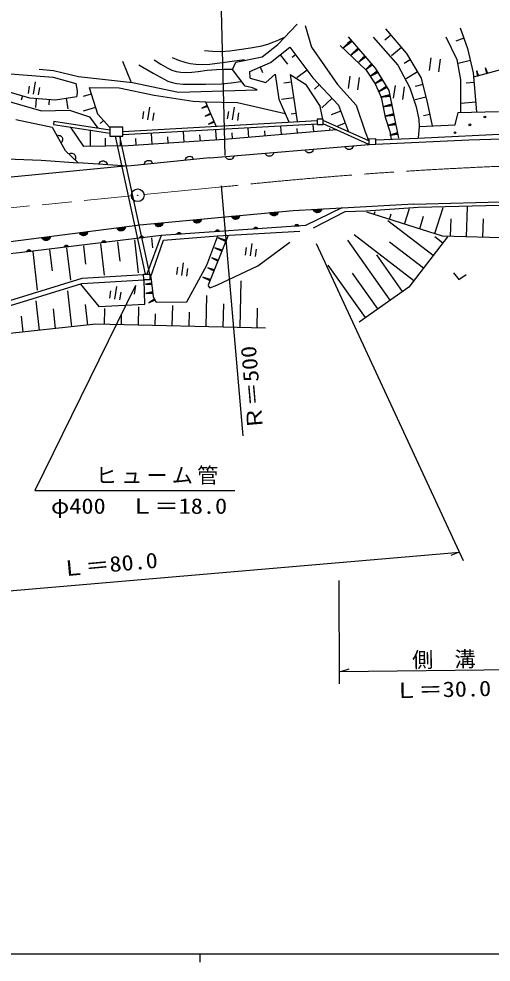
# Model space of a CAD drawing. Units: millimetres, scale not verified. Extents: x 40000 to 680000, y 20000 to 380000.
# Drawn here: x 246602 to 302450, y 204000 to 315652 of the extents above; entities that cross this region are included whole.
import ezdxf
from ezdxf.enums import TextEntityAlignment as Align

# ---------------------------------------------------------------- set-up
doc = ezdxf.new("R2010")
doc.units = ezdxf.units.MM
doc.header["$LTSCALE"] = 1000
doc.linetypes.add('CHAIN', pattern=[18.5, 12, -1.5, 3.5, -1.5])
for name, color, linetype, lineweight in [('M-BGD', 7, 'Continuous', 25), ('M-BMK', 2, 'CHAIN', 13), ('M-TTL-BAND', 7, 'Continuous', 25)]:
    doc.layers.add(name, color=color, linetype=linetype, lineweight=lineweight)
doc.styles.add('ＭＳ ゴシック', font='')
doc.styles.get('ＭＳ ゴシック').set_extended_font_data('MS Gothic')

# ---------------------------------------------------------------- blocks, each defined once
blk = doc.blocks.new('BUHIN1')
at = {"color": 7, "linetype": 'Continuous', "lineweight": 25}
for radius in [746, 22.5]:
    blk.add_circle((0, 0), radius, dxfattribs=at)
blk = doc.blocks.new('BUHIN3')
at = {"color": 7, "linetype": 'Continuous', "lineweight": 25}
for p, q in [((-453, 598), (453, -598)), ((386, 485), (929, -233)), ((-571, -240), (-28, -957))]:
    blk.add_line(p, q, dxfattribs=at)
blk = doc.blocks.new('BUHIN5')
at = {"color": 7, "linetype": 'Continuous', "lineweight": 25}
blk.add_lwpolyline([(-813, -169), (213, -281), (383, 737)], dxfattribs=at)
blk = doc.blocks.new('BUHIN7')
at = {"color": 7, "linetype": 'Continuous', "lineweight": 25}
for p, q in [((339, 338), (-240, -414)), ((-176, -433), (374, 280)), ((400, 212), (-102, -439)), ((-25, -442), (419, 135)), ((432, 49), (63, -430)), ((184, -375), (411, -80))]:
    blk.add_line(p, q, dxfattribs=at)
blk.add_lwpolyline([(305, 396), (372, 294), (414, 189), (442, 45), (422, -79), (380, -195), (285, -318), (184, -388), (69, -438), (-77, -449), (-191, -437), (-305, -396)], close=True, dxfattribs=at)
blk = doc.blocks.new('BUHIN8')
at = {"color": 7, "linetype": 'Continuous', "lineweight": 25}
for p, q in [((350, 327), (-254, -406)), ((-190, -427), (383, 268)), ((407, 199), (-116, -436)), ((-39, -441), (424, 121)), ((434, 35), (49, -432)), ((172, -381), (409, -94))]:
    blk.add_line(p, q, dxfattribs=at)
blk.add_lwpolyline([(318, 386), (381, 282), (420, 175), (443, 30), (419, -93), (373, -207), (275, -327), (171, -394), (55, -440), (-92, -446), (-206, -430), (-318, -386)], close=True, dxfattribs=at)
blk = doc.blocks.new('BUHIN11')
at = {"color": 7, "linetype": 'Continuous', "lineweight": 25}
for p, q in [((-216, -23), (-30, 215)), ((14, 221), (-210, -66)), ((-91, 188), (-205, 42)), ((-201, -105), (53, 219)), ((89, 216), (-188, -139)), ((-171, -168), (122, 206))]:
    blk.add_line(p, q, dxfattribs=at)
blk.add_lwpolyline([(-154, -197), (-187, -146), (-208, -93), (-221, -21), (-211, 41), (-189, 99), (-141, 160), (-90, 195), (-33, 219), (40, 224), (97, 218), (154, 197)], close=True, dxfattribs=at)
blk = doc.blocks.new('BUHIN12')
at = {"color": 7, "linetype": 'Continuous', "lineweight": 25}
for p, q in [((-217, -12), (-19, 217)), ((25, 220), (-213, -55)), ((-206, -94), (64, 216)), ((-81, 193), (-203, 52)), ((100, 211), (-195, -129)), ((-179, -159), (132, 200))]:
    blk.add_line(p, q, dxfattribs=at)
blk.add_lwpolyline([(-164, -189), (-194, -136), (-212, -82), (-222, -10), (-208, 52), (-184, 108), (-133, 167), (-81, 199), (-22, 221), (52, 222), (108, 212), (164, 189)], close=True, dxfattribs=at)
blk = doc.blocks.new('BUHIN32')
at = {"color": 7, "linetype": 'Continuous', "lineweight": 25}
blk.add_lwpolyline([(-316, -388), (-380, -284), (-417, -176), (-443, -33), (-420, 90), (-373, 203), (-275, 324), (-174, 393), (-58, 440), (89, 446), (203, 431), (316, 388)], dxfattribs=at)
blk = doc.blocks.new('BUHIN33')
at = {"color": 7, "linetype": 'Continuous', "lineweight": 25}
blk.add_lwpolyline([(322, 382), (384, 278), (420, 169), (443, 25), (418, -97), (369, -210), (269, -328), (167, -396), (50, -441), (-97, -445), (-210, -428), (-322, -382)], dxfattribs=at)
blk = doc.blocks.new('BUHIN72')
at = {"color": 7, "linetype": 'Continuous', "lineweight": 25}
for p, q in [((-913, 249), (-8, -947)), ((910, -252), (5, 944))]:
    blk.add_line(p, q, dxfattribs=at)
blk = doc.blocks.new('BUHIN90')
at = {"color": 7, "linetype": 'Continuous', "lineweight": 25}
for p, q in [((399, 170), (-333, -142)), ((-152, -45), (392, 187)), ((-138, -78), (407, 154)), ((385, 203), (36, 54)), ((412, 141), (62, -8)), ((217, 151), (378, 220)), ((258, 54), (420, 123))]:
    blk.add_line(p, q, dxfattribs=at)
blk.add_lwpolyline([(387, 241), (-414, -177), (441, 112)], close=True, dxfattribs=at)
blk = doc.blocks.new('BUHIN91')
at = {"color": 7, "linetype": 'Continuous', "lineweight": 25}
for p, q in [((355, 151), (-296, -126)), ((-135, -40), (349, 166)), ((-123, -70), (361, 137)), ((343, 181), (32, 48)), ((366, 126), (55, -7)), ((193, 134), (336, 196)), ((230, 48), (373, 109))]:
    blk.add_line(p, q, dxfattribs=at)
blk.add_lwpolyline([(344, 214), (-368, -157), (392, 100)], close=True, dxfattribs=at)
blk = doc.blocks.new('BUHIN96')
at = {"color": 7, "linetype": 'Continuous', "lineweight": 25}
for p, q in [((125, 314), (-105, -262)), ((-59, -109), (112, 319)), ((-33, -119), (138, 308)), ((99, 324), (-10, 49)), ((36, 202), (86, 329)), ((148, 304), (38, 30)), ((112, 172), (163, 299))]:
    blk.add_line(p, q, dxfattribs=at)
blk.add_lwpolyline([(80, 345), (-130, -325), (180, 305)], close=True, dxfattribs=at)
blk = doc.blocks.new('BUHIN101')
at = {"color": 7, "linetype": 'Continuous', "lineweight": 25}
for p, q in [((113, 469), (-94, -391)), ((-60, -165), (93, 474)), ((74, 478), (-25, 68)), ((-21, -175), (132, 464)), ((9, 294), (55, 483)), ((147, 461), (48, 50)), ((123, 266), (169, 456))]:
    blk.add_line(p, q, dxfattribs=at)
blk.add_lwpolyline([(42, 504), (-117, -486), (192, 468)], close=True, dxfattribs=at)
blk = doc.blocks.new('BUHIN102')
at = {"color": 7, "linetype": 'Continuous', "lineweight": 25}
for p, q in [((293, 442), (-245, -369)), ((-125, -148), (275, 455)), ((-88, -173), (312, 430)), ((257, 467), (0, 79)), ((325, 421), (69, 34)), ((120, 300), (238, 479)), ((227, 229), (346, 407))]:
    blk.add_line(p, q, dxfattribs=at)
blk.add_lwpolyline([(233, 506), (-304, -458), (375, 411)], close=True, dxfattribs=at)
blk = doc.blocks.new('BUHIN103')
at = {"color": 7, "linetype": 'Continuous', "lineweight": 25}
for p, q in [((267, 402), (-222, -335)), ((-113, -135), (250, 413)), ((-80, -157), (283, 391)), ((233, 424), (0, 72)), ((296, 383), (62, 31)), ((109, 273), (217, 435)), ((207, 208), (315, 370))]:
    blk.add_line(p, q, dxfattribs=at)
blk.add_lwpolyline([(212, 460), (-276, -417), (341, 374)], close=True, dxfattribs=at)

msp = doc.modelspace()

# ---------------------------------------------------------------- linework, layer by layer
at = {"layer": 'M-BGD'}
for p, q in [((270326, 325221), (270944, 299498)), ((277208, 312633), (279503, 315030)), ((280478, 314847), (281209, 312288)), ((289948, 314460), (292460, 311534)), ((298795, 314571), (299670, 312131)), ((275380, 311151), (277208, 312633)), ((285934, 313058), (285062, 312307)), ((285269, 312520), (285917, 313078)), ((285303, 312481), (285951, 313038)), ((285900, 313097), (285483, 312739)), ((285542, 313530), (288743, 309813)), ((285963, 313024), (285547, 312665)), ((285691, 312952), (285883, 313117)), ((285790, 312836), (285982, 313001)), ((288499, 313490), (291430, 310183)), ((290576, 313728), (289882, 313132)), ((297091, 313514), (298413, 310829)), ((299233, 313351), (298267, 313005)), ((276359, 310501), (278631, 312291)), ((278631, 312291), (281378, 308677)), ((281209, 312288), (284268, 307901)), ((284583, 312497), (287670, 309594)), ((286715, 312113), (285977, 311477)), ((286153, 311657), (286701, 312129)), ((286181, 311624), (286730, 312096)), ((286686, 312146), (286334, 311843)), ((286740, 312083), (286388, 311780)), ((286510, 312023), (286672, 312163)), ((286594, 311925), (286756, 312065)), ((291832, 312265), (290684, 311279)), ((292460, 311534), (294181, 308643)), ((299670, 312131), (300321, 309283)), ((271846, 309648), (272272, 310541)), ((272272, 310541), (275380, 311151)), ((273897, 309426), (276359, 310501)), ((277495, 311396), (278359, 310299)), ((279318, 311388), (278914, 311080)), ((287533, 311199), (286863, 310621)), ((287022, 310785), (287520, 311214)), ((287048, 310755), (287546, 311184)), ((287507, 311229), (287187, 310953)), ((287556, 311172), (287236, 310897)), ((287347, 311117), (287494, 311244)), ((287423, 311028), (287571, 311155)), ((292891, 310811), (292157, 310374)), ((298413, 310829), (298840, 308450)), ((299995, 310707), (298569, 310381)), ((248985, 309707), (250716, 309530)), ((250716, 309530), (253644, 308820)), ((273349, 307677), (271846, 309648)), ((273944, 308649), (273897, 309426)), ((275138, 309968), (275429, 309301)), ((280691, 309581), (279479, 308660)), ((287670, 309594), (288754, 307959)), ((288338, 310273), (287734, 309753)), ((287878, 309900), (288326, 310287)), ((287901, 309873), (288349, 310259)), ((288314, 310300), (288026, 310052)), ((288358, 310249), (288070, 310001)), ((288169, 310199), (288302, 310314)), ((288238, 310119), (288371, 310234)), ((288743, 309813), (290361, 307163)), ((291430, 310183), (292840, 307496)), ((293751, 309366), (292393, 308557)), ((300321, 309283), (300727, 304646)), ((303554, 309629), (300367, 308751)), ((300903, 308927), (300762, 309439)), ((300787, 309304), (300891, 308924)), ((300810, 309310), (300915, 308930)), ((301963, 309209), (301799, 309806)), ((301827, 309649), (301950, 309205)), ((301854, 309656), (301977, 309212)), ((301940, 309202), (301861, 309487)), ((301888, 309329), (301924, 309198)), ((301990, 309216), (301912, 309501)), ((301967, 309351), (302004, 309220)), ((243809, 309266), (250663, 308768)), ((250663, 308768), (253326, 308007)), ((253644, 308820), (260034, 308110)), ((273944, 308649), (275798, 308102)), ((275798, 308102), (276916, 309101)), ((276916, 309101), (277344, 306153)), ((278831, 308161), (277924, 308027)), ((278698, 309053), (279519, 303514)), ((278698, 309053), (280490, 307905)), ((281378, 308677), (284406, 305442)), ((294181, 308643), (294939, 305614)), ((298840, 308450), (298821, 304589)), ((300883, 308921), (300815, 309166)), ((300839, 309031), (300870, 308918)), ((300926, 308933), (300859, 309178)), ((300907, 309049), (300938, 308937)), ((242667, 307813), (247857, 306295)), ((253326, 308007), (253493, 307151)), ((253493, 307151), (253444, 306465)), ((254919, 307532), (258462, 307508)), ((254919, 307532), (255894, 304393)), ((258462, 307508), (262611, 306604)), ((260034, 308110), (265491, 306956)), ((265491, 306956), (274765, 307267)), ((274242, 307495), (273349, 307677)), ((274765, 307267), (274242, 307495)), ((280490, 307905), (282247, 305298)), ((282135, 307868), (281579, 307348)), ((284268, 307901), (286481, 305452)), ((288754, 307959), (289449, 306384)), ((290361, 307163), (291497, 301518)), ((292840, 307496), (293591, 305222)), ((294371, 307886), (293481, 307663)), ((300422, 308124), (299516, 308045)), ((241956, 306899), (249277, 304747)), ((247017, 306541), (246869, 306033)), ((247857, 306295), (250948, 306081)), ((248630, 306242), (248556, 305173)), ((250176, 306135), (250129, 305459)), ((250948, 306081), (253444, 306465)), ((252185, 306272), (252378, 305016)), ((255163, 306747), (254221, 306454)), ((262611, 306604), (267200, 305891)), ((277344, 306153), (278533, 303466)), ((279106, 306302), (277672, 306090)), ((283649, 306251), (282441, 305119)), ((289449, 306384), (289919, 304013)), ((294749, 306371), (293484, 306055)), ((249277, 304747), (252576, 304836)), ((252576, 304836), (254957, 304059)), ((255651, 305178), (254223, 304734)), ((267200, 305891), (268698, 305820)), ((268684, 305820), (269889, 302998)), ((268698, 305820), (272455, 305748)), ((272455, 305748), (278104, 304435)), ((282560, 303790), (282247, 305298)), ((284406, 305442), (285585, 302285)), ((286481, 305452), (287542, 302283)), ((293591, 305222), (293892, 303738)), ((294939, 305614), (295467, 302972)), ((300626, 305806), (298887, 305653)), ((246258, 303725), (250545, 302832)), ((254957, 304059), (255936, 302724)), ((255894, 304393), (257360, 302780)), ((279381, 304444), (278805, 304358)), ((281866, 303790), (281866, 303136)), ((282589, 303790), (281866, 303790)), ((282589, 303136), (282589, 303790)), ((284673, 304728), (283519, 304296)), ((289919, 304013), (290471, 302316)), ((293892, 303738), (293948, 302873)), ((295197, 304323), (294450, 304174)), ((298195, 303118), (298570, 304583)), ((298570, 304583), (303306, 304696)), ((252128, 300026), (250567, 302796)), ((250721, 303550), (250710, 303167)), ((250710, 303167), (257360, 302113)), ((250721, 303550), (257360, 302498)), ((252655, 302858), (254231, 300555)), ((256608, 303608), (256217, 303254)), ((257360, 302826), (257360, 301759)), ((258909, 302826), (257360, 302826)), ((258909, 302330), (281866, 303612)), ((258909, 301956), (281866, 303237)), ((258909, 301759), (258909, 302826)), ((273800, 301624), (273709, 302703)), ((277646, 301948), (277564, 302915)), ((279569, 302111), (279522, 302657)), ((281491, 302273), (281419, 303127)), ((281866, 303136), (282589, 303136)), ((288000, 301197), (282589, 303636)), ((287993, 300793), (282589, 303230)), ((283414, 302435), (283394, 302672)), ((285207, 303299), (284271, 302950)), ((293948, 302873), (293835, 301558)), ((293967, 302892), (298195, 303118)), ((255078, 300566), (255053, 302500)), ((256856, 300589), (256844, 301533)), ((257360, 301759), (258909, 301759)), ((258000, 301759), (261542, 285424)), ((258511, 301759), (262050, 285438)), ((258634, 300612), (258621, 301647)), ((260473, 300686), (260421, 301473)), ((262372, 300813), (262286, 302097)), ((264271, 300939), (264220, 301693)), ((266169, 301065), (266087, 302296)), ((268068, 301191), (268020, 301914)), ((269967, 301317), (269889, 302495)), ((284204, 302502), (270916, 301380)), ((271878, 301462), (271820, 302143)), ((275723, 301786), (275671, 302400)), ((287542, 302283), (288000, 301182)), ((288805, 301332), (293802, 301521)), ((290471, 302316), (290620, 301400)), ((291356, 302077), (290575, 301920)), ((290773, 301978), (291353, 302095)), ((290780, 301943), (291360, 302060)), ((291349, 302112), (290976, 302037)), ((291362, 302046), (290990, 301971)), ((291174, 302096), (291346, 302130)), ((291194, 301992), (291366, 302026)), ((293802, 301521), (305018, 302092)), ((299811, 301314), (309629, 301622)), ((259524, 300623), (254231, 300555)), ((270916, 301380), (259524, 300623)), ((269190, 299212), (288003, 300794)), ((288804, 301436), (287997, 301429)), ((287997, 301429), (288003, 300799)), ((288014, 300796), (288821, 300803)), ((288809, 300807), (288804, 301436)), ((288809, 300802), (299811, 301314)), ((253610, 298603), (252128, 300026)), ((210354, 293468), (259096, 298257)), ((244087, 299129), (249236, 298917)), ((249236, 298917), (253602, 298614)), ((259500, 298232), (253610, 298603)), ((269190, 299212), (259500, 298232)), ((270515, 295887), (273097, 266305)), ((284816, 293287), (293322, 293742)), ((293292, 293727), (313703, 294264)), ((293806, 293362), (313714, 293877)), ((260902, 291260), (279039, 292978)), ((279039, 292978), (284801, 293281)), ((284806, 293282), (280494, 291182)), ((282397, 293092), (281449, 293042)), ((281463, 290925), (285206, 292853)), ((281477, 292981), (282376, 293029)), ((282342, 292964), (281520, 292921)), ((281568, 292861), (282295, 292899)), ((282238, 292834), (281634, 292802)), ((281755, 292746), (282127, 292765)), ((285206, 292853), (287616, 292938)), ((287616, 292938), (293806, 293362)), ((296685, 289947), (287739, 292768)), ((288633, 292486), (288749, 292852)), ((290423, 291921), (290630, 292581)), ((292212, 291357), (292789, 293189)), ((295791, 290229), (296770, 293334)), ((299555, 289854), (299669, 293407)), ((295584, 287628), (290216, 291763)), ((294001, 290793), (294472, 292287)), ((297642, 289916), (297708, 291982)), ((301467, 289793), (301538, 291991)), ((243175, 288985), (260902, 291260)), ((280494, 291182), (263420, 289996)), ((270103, 289971), (279814, 290540)), ((263420, 289996), (246634, 287974)), ((258258, 289264), (258524, 286973)), ((260262, 289497), (260718, 285578)), ((263421, 289996), (261752, 285430)), ((262176, 285038), (263689, 289451)), ((262267, 289731), (262405, 288544)), ((263689, 289451), (270103, 289971)), ((268811, 286488), (270119, 289971)), ((271327, 289942), (268988, 284148)), ((271096, 289361), (270276, 289693)), ((270479, 289589), (271089, 289343)), ((270494, 289626), (271104, 289380)), ((271083, 289329), (270692, 289487)), ((271111, 289398), (270720, 289557)), ((270894, 289381), (271075, 289308)), ((270938, 289490), (271119, 289417)), ((274856, 286420), (278638, 289203)), ((290521, 282355), (285494, 289468)), ((293292, 284653), (286258, 290072)), ((294438, 286140), (290440, 289220)), ((297302, 289859), (292719, 283909)), ((296730, 289115), (295791, 289838)), ((306249, 289638), (296685, 289947)), ((248234, 288099), (248763, 283544)), ((250238, 288332), (250531, 285812)), ((252243, 288565), (252690, 284718)), ((254248, 288798), (254500, 286627)), ((256253, 289031), (256685, 285312)), ((299197, 251486), (281790, 289022)), ((246634, 287974), (201269, 282869)), ((291986, 283391), (288936, 287706)), ((266447, 282170), (268811, 286488)), ((269997, 284144), (274856, 286420)), ((287590, 280284), (283189, 286511)), ((245534, 282327), (254101, 284968)), ((254031, 284319), (261367, 284752)), ((254101, 284968), (261348, 285412)), ((261348, 285419), (262086, 285439)), ((261367, 284751), (261348, 285419)), ((262105, 284772), (261367, 284751)), ((261483, 281878), (261413, 284741)), ((262086, 285439), (262105, 284772)), ((262193, 285088), (262491, 282738)), ((289055, 281320), (286073, 285539)), ((241307, 280385), (254031, 284319)), ((260402, 284105), (248499, 259833)), ((253908, 284252), (256072, 281599)), ((260402, 284105), (260220, 283080)), ((262256, 284317), (261641, 284239)), ((261798, 284273), (262254, 284331)), ((261801, 284245), (262258, 284303)), ((262252, 284345), (261959, 284308)), ((262259, 284293), (261966, 284256)), ((262115, 284342), (262251, 284359)), ((262126, 284260), (262261, 284277)), ((268964, 284076), (269183, 283821)), ((269183, 283821), (269997, 284144)), ((272773, 279126), (272896, 284647)), ((292719, 283909), (286857, 279766)), ((252851, 279195), (252389, 283443)), ((262396, 283262), (261693, 283173)), ((261872, 283212), (262394, 283278)), ((261876, 283180), (262398, 283246)), ((262392, 283294), (262056, 283251)), ((262399, 283234), (262064, 283192)), ((262235, 283290), (262390, 283310)), ((262247, 283197), (262402, 283216)), ((262491, 282738), (262838, 282107)), ((268758, 279215), (268841, 282914)), ((249035, 278779), (248653, 282290)), ((254759, 279402), (254494, 281836)), ((256072, 281599), (261483, 281878)), ((256716, 279483), (256758, 281380)), ((260730, 279394), (260778, 281557)), ((262670, 282425), (262050, 282084)), ((262202, 282186), (262663, 282439)), ((262217, 282158), (262678, 282411)), ((262655, 282453), (262359, 282291)), ((262684, 282401), (262388, 282238)), ((262510, 282392), (262647, 282468)), ((262556, 282310), (262692, 282385)), ((262822, 282107), (266447, 282170)), ((264744, 279305), (264798, 281734)), ((270766, 279171), (270827, 281937)), ((274780, 279081), (274832, 281416)), ((247128, 278572), (246922, 280457)), ((250943, 278987), (250690, 281315)), ((258723, 279439), (258750, 280657)), ((262737, 279349), (262768, 280727)), ((266751, 279260), (266789, 280932)), ((255712, 279506), (242358, 278053)), ((275783, 279059), (255712, 279506)), ((248499, 259833), (272126, 259843)), ((204623, 244428), (298718, 252521)), ((298666, 252517), (297695, 252145)), ((284501, 236954), (284495, 249173)), ((284500, 238399), (313557, 238738)), ((284684, 238401), (285680, 238701))]:
    msp.add_line(p, q, dxfattribs=at)
for points in [[(268543, 311910), (269511, 311828), (270486, 311806), (271558, 311885), (272640, 312026), (273992, 312206), (275336, 312446), (276040, 312651), (276737, 312917), (277332, 313180), (277924, 313456)], [(258838, 310652), (259357, 309393), (259881, 308136)], [(262612, 310796), (263394, 310280), (264211, 309813), (264705, 309594), (265218, 309434), (265749, 309340), (266301, 309305), (267065, 309333), (267820, 309422), (268884, 309574), (269955, 309666), (270865, 309687), (271777, 309682)], [(264733, 311084), (265470, 310769), (266223, 310514), (266865, 310380), (267530, 310304), (268361, 310262), (269200, 310280), (271241, 310569), (273287, 310832)], [(260779, 310221), (262479, 309230), (264216, 308288), (264745, 308111), (265288, 307994), (266019, 307926), (266769, 307916), (268680, 307906), (270578, 307955), (271717, 308081), (272856, 308244)], [(251102, 301847), (251222, 301868), (251336, 301864), (251479, 301835), (251585, 301769), (251673, 301684), (251749, 301549), (251777, 301429), (251778, 301304), (251730, 301165), (251675, 301065), (251593, 300976)], [(252508, 299661), (252617, 299716), (252728, 299745), (252872, 299758), (252993, 299725), (253102, 299669), (253214, 299562), (253275, 299455), (253312, 299336), (253306, 299189), (253282, 299077), (253230, 298968)], [(256056, 298449), (256103, 298561), (256169, 298654), (256271, 298758), (256385, 298811), (256504, 298839), (256659, 298829), (256774, 298787), (256880, 298720), (256970, 298604), (257024, 298503), (257054, 298386)]]:
    msp.add_lwpolyline(points, dxfattribs=at)
for points in [[(285885, 313149), (284966, 312225), (286017, 312997)], [(286674, 312190), (285896, 311407), (286785, 312061)], [(287496, 311269), (286789, 310558), (287597, 311152)], [(288304, 310336), (287668, 309696), (288395, 310230)], [(300951, 308929), (300746, 309495), (300861, 308904)], [(302019, 309211), (301780, 309872), (301914, 309182)], [(291358, 302149), (290489, 301903), (291385, 302012)], [(282419, 293156), (282385, 293039), (282333, 292939), (282241, 292824), (282135, 292758), (282019, 292714), (281865, 292706), (281745, 292738), (281632, 292792), (281529, 292896), (281464, 292991), (281421, 293103)], [(271142, 289427), (270185, 289729), (271084, 289283)], [(262261, 284372), (261574, 284230), (262275, 284265)], [(262402, 283325), (261616, 283163), (262417, 283202)], [(262653, 282487), (261982, 282047), (262712, 282378)]]:
    msp.add_lwpolyline(points, close=True, dxfattribs=at)
for centre in [(301716, 304037), (299944, 303109), (298172, 302181)]:
    msp.add_circle(centre, 99.5, dxfattribs=at)
at = {"layer": 'M-BMK'}
for p, q in [((261401, 294851), (270637, 295765)), ((162295, 284973), (259908, 294702))]:
    msp.add_line(p, q, dxfattribs=at)
msp.add_arc((324145, -201314), 499942, 85.8985, 96.14529, dxfattribs=at)
at = {"layer": 'M-TTL-BAND'}
for p, q in [((40000, 205000), (579000, 205000)), ((268000, 205000), (268000, 204000))]:
    msp.add_line(p, q, dxfattribs=at)

# ---------------------------------------------------------------- block references
at = {"layer": 'M-BGD', "rotation": 314.92377}
for name, p in [('BUHIN72', (295787, 310217)), ('BUHIN72', (286204, 308061)), ('BUHIN101', (288595, 309117)), ('BUHIN3', (248410, 307468)), ('BUHIN101', (289131, 308231)), ('BUHIN72', (291554, 306943)), ('BUHIN101', (289644, 307332)), ('BUHIN102', (289918, 306486)), ('BUHIN102', (290165, 305361)), ('BUHIN3', (261932, 304463)), ('BUHIN96', (268564, 305213)), ('BUHIN3', (271948, 304463)), ('BUHIN96', (268965, 304272)), ('BUHIN103', (290419, 304238)), ('BUHIN96', (269366, 303331)), ('BUHIN103', (290675, 303115)), ('BUHIN33', (280948, 300201)), ('BUHIN33', (285651, 300596)), ('BUHIN32', (266767, 298967)), ('BUHIN33', (271541, 299410)), ('BUHIN33', (276245, 299805)), ('BUHIN32', (261923, 298477)), ('BUHIN1', (260654, 294777)), ('BUHIN8', (272238, 292334)), ('BUHIN8', (276772, 292763)), ('BUHIN7', (258686, 290975)), ('BUHIN8', (263169, 291474)), ('BUHIN8', (267703, 291904)), ('BUHIN12', (279473, 291111)), ('BUHIN7', (249823, 289838)), ('BUHIN7', (254254, 290407)), ('BUHIN12', (265544, 290144)), ('BUHIN12', (270086, 290459)), ('BUHIN12', (274628, 290775)), ('BUHIN11', (256652, 289181)), ('BUHIN11', (261109, 289718)), ('BUHIN11', (247780, 288112)), ('BUHIN11', (252216, 288646)), ('BUHIN90', (270213, 288370)), ('BUHIN3', (274051, 288338)), ('BUHIN91', (269778, 287198)), ('BUHIN3', (265938, 286034)), ('BUHIN91', (269306, 286041)), ('BUHIN5', (298691, 285132)), ('BUHIN90', (268784, 284904)), ('BUHIN3', (258026, 283229))]:
    msp.add_blockref(name, p, dxfattribs=at)

# ---------------------------------------------------------------- texts
at = {"layer": 'M-BGD', "style": 'ＭＳ ゴシック', "width": 1.15}
for s, rotation, p in [('Ｒ＝500', 94.9, (276035, 267054)), ('Ｌ＝80.0', 5.2, (251716, 249097)), ('Ｌ＝30.0', 1.3, (291003, 234690))]:
    msp.add_text(s, height=1833, rotation=rotation, dxfattribs=at).set_placement(p, align=Align.BOTTOM_LEFT)
msp.add_text('φ400\u3000Ｌ＝18.0', height=1833, dxfattribs=at).set_placement((250387, 256520), align=Align.BOTTOM_LEFT)
at = {"layer": 'M-BGD', "insert": (255688, 260499), "char_height": 1833, "attachment_point": 7, "style": 'ＭＳ ゴシック'}
msp.add_mtext('\\T1.2;ヒューム管', dxfattribs=at)
at = {"layer": 'M-BGD', "insert": (293131, 238651), "char_height": 1833, "attachment_point": 7, "rotation": 1, "style": 'ＭＳ ゴシック'}
msp.add_mtext('\\T2;側溝', dxfattribs=at)

doc.saveas('drawing.dxf')
